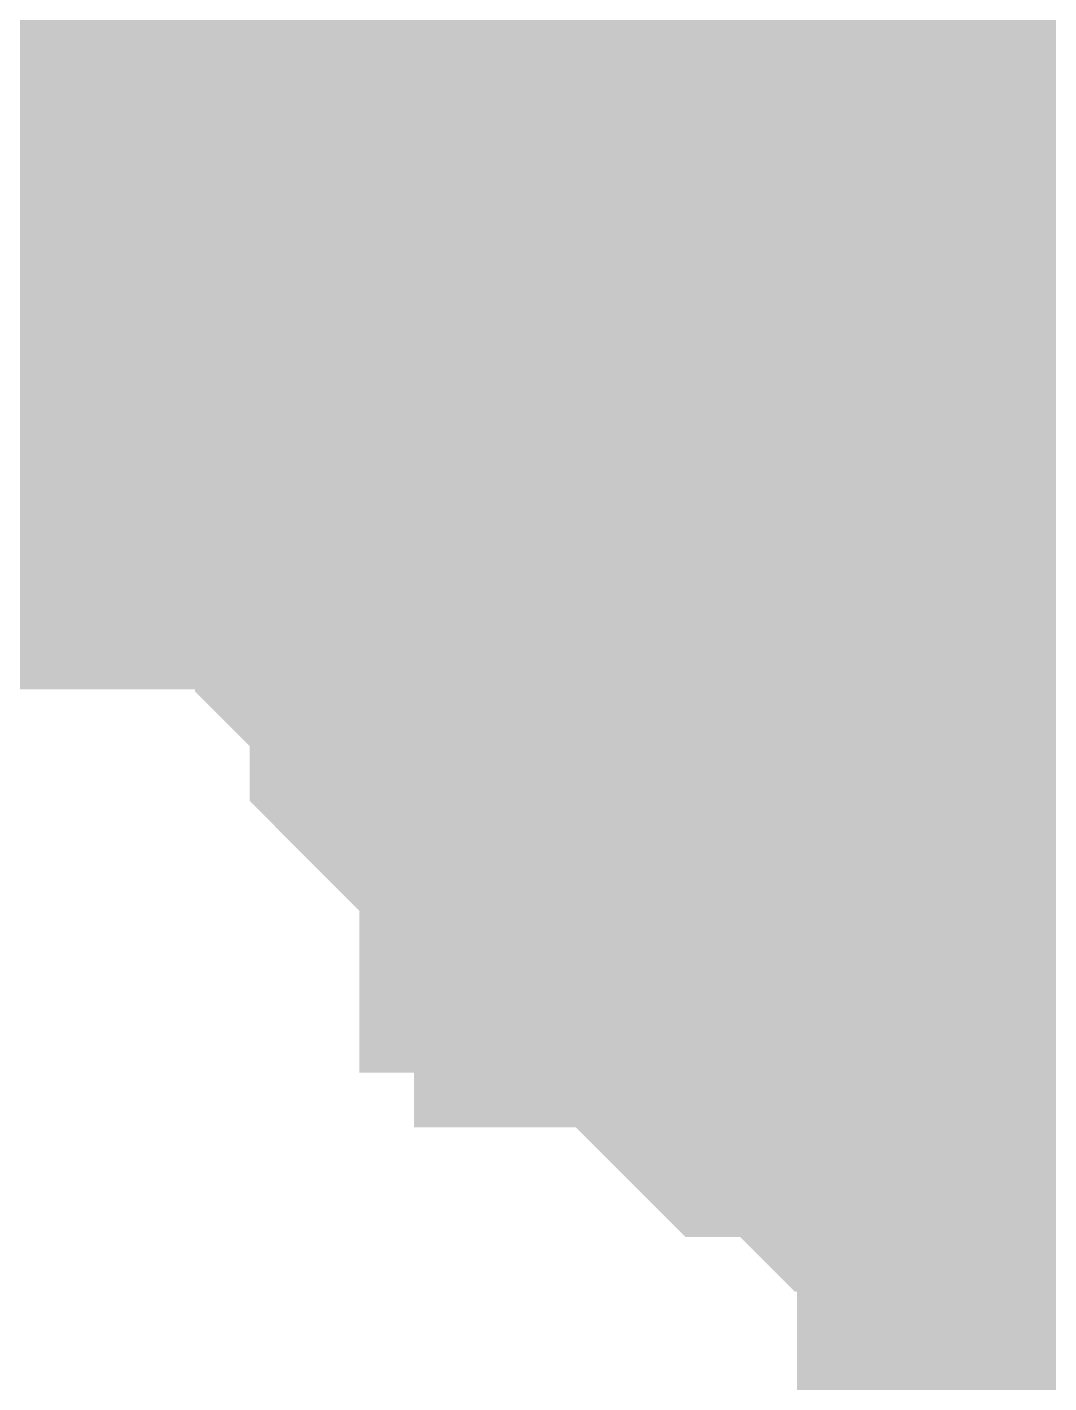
# Model space of a CAD drawing. Header units: inches. Extents: x 0 to 841, y 0 to 594.
# Drawn here: x 759.011 to 759.849, y 399.054 to 400.166 of the extents above; entities that cross this region are included whole.
import ezdxf

# ---------------------------------------------------------------- set-up
doc = ezdxf.new("R2010")
doc.units = ezdxf.units.IN
doc.layers.add('Sheet', color=255, linetype='Continuous')

msp = doc.modelspace()

# ---------------------------------------------------------------- linework, layer by layer
at = {"layer": 'Sheet'}
for points in [[(759.2536, 399.9977, 0.2997, 0.2997, 0), (759.2536, 400.0427, 0.2997, 0.2997, 0), (759.2536, 400.0876, 0.2997, 0.2997, 0), (759.2536, 400.0876, 0.2997, 0.2997, 0), (759.2536, 400.1325, 0.2997, 0.2997, 0), (759.2536, 400.1774, 0.2997, 0.2997, 0), (759.2985, 400.2223, 0.2997, 0.2997, 0), (759.2985, 400.2672, 0.2997, 0.2997, 0), (759.2985, 400.2672, 0.2997, 0.2997, 0), (759.3434, 400.3122, 0.2997, 0.2997, 0), (759.3434, 400.3571, 0.2997, 0.2997, 0)], [(759.2536, 399.9977, 0.2997, 0.2997, 0), (759.2536, 400.0427, 0.2997, 0.2997, 0), (759.2536, 400.0876, 0.2997, 0.2997, 0), (759.2536, 400.0876, 0.2997, 0.2997, 0), (759.2536, 400.1325, 0.2997, 0.2997, 0), (759.2536, 400.1774, 0.2997, 0.2997, 0), (759.2985, 400.2223, 0.2997, 0.2997, 0), (759.2985, 400.2672, 0.2997, 0.2997, 0), (759.2985, 400.2672, 0.2997, 0.2997, 0), (759.3434, 400.3122, 0.2997, 0.2997, 0), (759.3434, 400.3571, 0.2997, 0.2997, 0)], [(759.2536, 399.9977, 0.2997, 0.2997, 0), (759.2536, 400.0427, 0.2997, 0.2997, 0), (759.2536, 400.0876, 0.2997, 0.2997, 0), (759.2536, 400.0876, 0.2997, 0.2997, 0), (759.2536, 400.1325, 0.2997, 0.2997, 0), (759.2536, 400.1774, 0.2997, 0.2997, 0), (759.2985, 400.2223, 0.2997, 0.2997, 0), (759.2985, 400.2672, 0.2997, 0.2997, 0), (759.2985, 400.2672, 0.2997, 0.2997, 0), (759.3434, 400.3122, 0.2997, 0.2997, 0), (759.3434, 400.3571, 0.2997, 0.2997, 0)], [(759.4782, 399.9977, 0.2997, 0.2997, 0), (759.4782, 400.0427, 0.2997, 0.2997, 0), (759.4782, 400.0427, 0.2997, 0.2997, 0), (759.4782, 400.0876, 0.2997, 0.2997, 0), (759.4782, 400.0876, 0.2997, 0.2997, 0), (759.4782, 400.1325, 0.2997, 0.2997, 0), (759.5231, 400.1325, 0.2997, 0.2997, 0), (759.5231, 400.1774, 0.2997, 0.2997, 0), (759.5231, 400.1774, 0.2997, 0.2997, 0), (759.5231, 400.2223, 0.2997, 0.2997, 0), (759.5231, 400.2223, 0.2997, 0.2997, 0), (759.568, 400.2672, 0.2997, 0.2997, 0), (759.568, 400.2672, 0.2997, 0.2997, 0), (759.568, 400.3122, 0.2997, 0.2997, 0), (759.6129, 400.3122, 0.2997, 0.2997, 0), (759.6129, 400.3122, 0.2997, 0.2997, 0), (759.6129, 400.3571, 0.2997, 0.2997, 0)], [(759.4782, 399.9977, 0.2997, 0.2997, 0), (759.4782, 400.0427, 0.2997, 0.2997, 0), (759.4782, 400.0427, 0.2997, 0.2997, 0), (759.4782, 400.0876, 0.2997, 0.2997, 0), (759.4782, 400.0876, 0.2997, 0.2997, 0), (759.4782, 400.1325, 0.2997, 0.2997, 0), (759.5231, 400.1325, 0.2997, 0.2997, 0), (759.5231, 400.1774, 0.2997, 0.2997, 0), (759.5231, 400.1774, 0.2997, 0.2997, 0), (759.5231, 400.2223, 0.2997, 0.2997, 0), (759.5231, 400.2223, 0.2997, 0.2997, 0), (759.568, 400.2672, 0.2997, 0.2997, 0), (759.568, 400.2672, 0.2997, 0.2997, 0), (759.568, 400.3122, 0.2997, 0.2997, 0), (759.6129, 400.3122, 0.2997, 0.2997, 0), (759.6129, 400.3122, 0.2997, 0.2997, 0), (759.6129, 400.3571, 0.2997, 0.2997, 0)], [(752.5162, 399.9977, 0.7493, 0.7493, 0), (760.0171, 399.9977, 0.7493, 0.7493, 0), (775.019, 399.9977, 0.7493, 0.7493, 0)], [(760.0171, 399.9977, 0.7493, 0.7493, 0), (760.0171, 394.4728, 0.7493, 0.7493, 0)], [(759.2536, 399.9977, 0.0991, 0.0991, 0), (759.2536, 400.0427, 0.0991, 0.0991, 0), (759.2536, 400.0876, 0.0991, 0.0991, 0), (759.2536, 400.0876, 0.0991, 0.0991, 0), (759.2536, 400.1325, 0.0991, 0.0991, 0), (759.2536, 400.1774, 0.0991, 0.0991, 0), (759.2985, 400.2223, 0.0991, 0.0991, 0)], [(759.2536, 399.9977, 0.0991, 0.0991, 0), (759.2536, 400.0427, 0.0991, 0.0991, 0), (759.2536, 400.0876, 0.0991, 0.0991, 0), (759.2536, 400.0876, 0.0991, 0.0991, 0), (759.2536, 400.1325, 0.0991, 0.0991, 0), (759.2536, 400.1774, 0.0991, 0.0991, 0), (759.2985, 400.2223, 0.0991, 0.0991, 0)], [(759.2536, 399.9977, 0.0991, 0.0991, 0), (759.2536, 400.0427, 0.0991, 0.0991, 0), (759.2536, 400.0876, 0.0991, 0.0991, 0), (759.2536, 400.0876, 0.0991, 0.0991, 0), (759.2536, 400.1325, 0.0991, 0.0991, 0), (759.2536, 400.1774, 0.0991, 0.0991, 0), (759.2985, 400.2223, 0.0991, 0.0991, 0)], [(759.4782, 399.9977, 0.0991, 0.0991, 0), (759.4782, 400.0427, 0.0991, 0.0991, 0), (759.4782, 400.0427, 0.0991, 0.0991, 0), (759.4782, 400.0876, 0.0991, 0.0991, 0), (759.4782, 400.0876, 0.0991, 0.0991, 0), (759.4782, 400.1325, 0.0991, 0.0991, 0), (759.5231, 400.1325, 0.0991, 0.0991, 0), (759.5231, 400.1774, 0.0991, 0.0991, 0), (759.5231, 400.1774, 0.0991, 0.0991, 0), (759.5231, 400.2223, 0.0991, 0.0991, 0)], [(759.4782, 399.9977, 0.0991, 0.0991, 0), (759.4782, 400.0427, 0.0991, 0.0991, 0), (759.4782, 400.0427, 0.0991, 0.0991, 0), (759.4782, 400.0876, 0.0991, 0.0991, 0), (759.4782, 400.0876, 0.0991, 0.0991, 0), (759.4782, 400.1325, 0.0991, 0.0991, 0), (759.5231, 400.1325, 0.0991, 0.0991, 0), (759.5231, 400.1774, 0.0991, 0.0991, 0), (759.5231, 400.1774, 0.0991, 0.0991, 0), (759.5231, 400.2223, 0.0991, 0.0991, 0)], [(760.0171, 399.2341, 0.2997, 0.2997, 0), (759.9722, 399.2341, 0.2997, 0.2997, 0), (759.9273, 399.2341, 0.2997, 0.2997, 0), (759.8824, 399.2341, 0.2997, 0.2997, 0), (759.8375, 399.2341, 0.2997, 0.2997, 0), (759.8375, 399.2341, 0.2997, 0.2997, 0), (759.7926, 399.279, 0.2997, 0.2997, 0), (759.7476, 399.279, 0.2997, 0.2997, 0), (759.7027, 399.279, 0.2997, 0.2997, 0), (759.6578, 399.324, 0.2997, 0.2997, 0), (759.6578, 399.324, 0.2997, 0.2997, 0), (759.6129, 399.324, 0.2997, 0.2997, 0), (759.568, 399.3689, 0.2997, 0.2997, 0), (759.568, 399.3689, 0.2997, 0.2997, 0), (759.5231, 399.4138, 0.2997, 0.2997, 0), (759.4782, 399.4138, 0.2997, 0.2997, 0), (759.4782, 399.4587, 0.2997, 0.2997, 0), (759.4332, 399.4587, 0.2997, 0.2997, 0), (759.4332, 399.5036, 0.2997, 0.2997, 0), (759.3883, 399.5485, 0.2997, 0.2997, 0), (759.3883, 399.5485, 0.2997, 0.2997, 0), (759.3434, 399.5935, 0.2997, 0.2997, 0), (759.3434, 399.6384, 0.2997, 0.2997, 0), (759.3434, 399.6384, 0.2997, 0.2997, 0), (759.2985, 399.6833, 0.2997, 0.2997, 0), (759.2985, 399.7282, 0.2997, 0.2997, 0), (759.2985, 399.7731, 0.2997, 0.2997, 0), (759.2536, 399.8181, 0.2997, 0.2997, 0), (759.2536, 399.8181, 0.2997, 0.2997, 0), (759.2536, 399.863, 0.2997, 0.2997, 0), (759.2536, 399.9079, 0.2997, 0.2997, 0), (759.2536, 399.9528, 0.2997, 0.2997, 0), (759.2536, 399.9977, 0.2997, 0.2997, 0)], [(759.2536, 399.9977, 0.2997, 0.2997, 0), (759.2536, 399.9977, 0.2997, 0.2997, 0)], [(760.0171, 399.2341, 0.2997, 0.2997, 0), (759.9722, 399.2341, 0.2997, 0.2997, 0), (759.9273, 399.2341, 0.2997, 0.2997, 0), (759.8824, 399.2341, 0.2997, 0.2997, 0), (759.8375, 399.2341, 0.2997, 0.2997, 0), (759.8375, 399.2341, 0.2997, 0.2997, 0), (759.7926, 399.279, 0.2997, 0.2997, 0), (759.7476, 399.279, 0.2997, 0.2997, 0), (759.7027, 399.279, 0.2997, 0.2997, 0), (759.6578, 399.324, 0.2997, 0.2997, 0), (759.6578, 399.324, 0.2997, 0.2997, 0), (759.6129, 399.324, 0.2997, 0.2997, 0), (759.568, 399.3689, 0.2997, 0.2997, 0), (759.568, 399.3689, 0.2997, 0.2997, 0), (759.5231, 399.4138, 0.2997, 0.2997, 0), (759.4782, 399.4138, 0.2997, 0.2997, 0), (759.4782, 399.4587, 0.2997, 0.2997, 0), (759.4332, 399.4587, 0.2997, 0.2997, 0), (759.4332, 399.5036, 0.2997, 0.2997, 0), (759.3883, 399.5485, 0.2997, 0.2997, 0), (759.3883, 399.5485, 0.2997, 0.2997, 0), (759.3434, 399.5935, 0.2997, 0.2997, 0), (759.3434, 399.6384, 0.2997, 0.2997, 0), (759.3434, 399.6384, 0.2997, 0.2997, 0), (759.2985, 399.6833, 0.2997, 0.2997, 0), (759.2985, 399.7282, 0.2997, 0.2997, 0), (759.2985, 399.7731, 0.2997, 0.2997, 0), (759.2536, 399.8181, 0.2997, 0.2997, 0), (759.2536, 399.8181, 0.2997, 0.2997, 0), (759.2536, 399.863, 0.2997, 0.2997, 0), (759.2536, 399.9079, 0.2997, 0.2997, 0), (759.2536, 399.9528, 0.2997, 0.2997, 0), (759.2536, 399.9977, 0.2997, 0.2997, 0)], [(759.2536, 399.9977, 0.2997, 0.2997, 0), (759.2536, 399.9977, 0.2997, 0.2997, 0)], [(760.0171, 399.2341, 0.2997, 0.2997, 0), (759.9722, 399.2341, 0.2997, 0.2997, 0), (759.9273, 399.2341, 0.2997, 0.2997, 0), (759.8824, 399.2341, 0.2997, 0.2997, 0), (759.8375, 399.2341, 0.2997, 0.2997, 0), (759.8375, 399.2341, 0.2997, 0.2997, 0), (759.7926, 399.279, 0.2997, 0.2997, 0), (759.7476, 399.279, 0.2997, 0.2997, 0), (759.7027, 399.279, 0.2997, 0.2997, 0), (759.6578, 399.324, 0.2997, 0.2997, 0), (759.6578, 399.324, 0.2997, 0.2997, 0), (759.6129, 399.324, 0.2997, 0.2997, 0), (759.568, 399.3689, 0.2997, 0.2997, 0), (759.568, 399.3689, 0.2997, 0.2997, 0), (759.5231, 399.4138, 0.2997, 0.2997, 0), (759.4782, 399.4138, 0.2997, 0.2997, 0), (759.4782, 399.4587, 0.2997, 0.2997, 0), (759.4332, 399.4587, 0.2997, 0.2997, 0), (759.4332, 399.5036, 0.2997, 0.2997, 0), (759.3883, 399.5485, 0.2997, 0.2997, 0), (759.3883, 399.5485, 0.2997, 0.2997, 0), (759.3434, 399.5935, 0.2997, 0.2997, 0), (759.3434, 399.6384, 0.2997, 0.2997, 0), (759.3434, 399.6384, 0.2997, 0.2997, 0), (759.2985, 399.6833, 0.2997, 0.2997, 0), (759.2985, 399.7282, 0.2997, 0.2997, 0), (759.2985, 399.7731, 0.2997, 0.2997, 0), (759.2536, 399.8181, 0.2997, 0.2997, 0), (759.2536, 399.8181, 0.2997, 0.2997, 0), (759.2536, 399.863, 0.2997, 0.2997, 0), (759.2536, 399.9079, 0.2997, 0.2997, 0), (759.2536, 399.9528, 0.2997, 0.2997, 0), (759.2536, 399.9977, 0.2997, 0.2997, 0)], [(759.2536, 399.9977, 0.2997, 0.2997, 0), (759.2536, 399.9977, 0.2997, 0.2997, 0)], [(760.0171, 399.4587, 0.2997, 0.2997, 0), (759.9722, 399.4587, 0.2997, 0.2997, 0), (759.9722, 399.4587, 0.2997, 0.2997, 0), (759.9273, 399.4587, 0.2997, 0.2997, 0), (759.8824, 399.4587, 0.2997, 0.2997, 0), (759.8824, 399.4587, 0.2997, 0.2997, 0), (759.8375, 399.5036, 0.2997, 0.2997, 0), (759.8375, 399.5036, 0.2997, 0.2997, 0), (759.7926, 399.5036, 0.2997, 0.2997, 0), (759.7926, 399.5036, 0.2997, 0.2997, 0), (759.7476, 399.5036, 0.2997, 0.2997, 0), (759.7476, 399.5485, 0.2997, 0.2997, 0), (759.7027, 399.5485, 0.2997, 0.2997, 0), (759.7027, 399.5485, 0.2997, 0.2997, 0), (759.6578, 399.5935, 0.2997, 0.2997, 0), (759.6578, 399.5935, 0.2997, 0.2997, 0), (759.6129, 399.5935, 0.2997, 0.2997, 0), (759.6129, 399.6384, 0.2997, 0.2997, 0), (759.6129, 399.6384, 0.2997, 0.2997, 0), (759.568, 399.6833, 0.2997, 0.2997, 0), (759.568, 399.6833, 0.2997, 0.2997, 0), (759.568, 399.7282, 0.2997, 0.2997, 0), (759.5231, 399.7282, 0.2997, 0.2997, 0), (759.5231, 399.7731, 0.2997, 0.2997, 0), (759.5231, 399.7731, 0.2997, 0.2997, 0), (759.5231, 399.8181, 0.2997, 0.2997, 0), (759.5231, 399.8181, 0.2997, 0.2997, 0), (759.4782, 399.863, 0.2997, 0.2997, 0), (759.4782, 399.863, 0.2997, 0.2997, 0), (759.4782, 399.9079, 0.2997, 0.2997, 0), (759.4782, 399.9528, 0.2997, 0.2997, 0), (759.4782, 399.9528, 0.2997, 0.2997, 0), (759.4782, 399.9977, 0.2997, 0.2997, 0)], [(759.4782, 399.9977, 0.2997, 0.2997, 0), (759.4782, 399.9977, 0.2997, 0.2997, 0)], [(760.0171, 399.4587, 0.2997, 0.2997, 0), (759.9722, 399.4587, 0.2997, 0.2997, 0), (759.9722, 399.4587, 0.2997, 0.2997, 0), (759.9273, 399.4587, 0.2997, 0.2997, 0), (759.8824, 399.4587, 0.2997, 0.2997, 0), (759.8824, 399.4587, 0.2997, 0.2997, 0), (759.8375, 399.5036, 0.2997, 0.2997, 0), (759.8375, 399.5036, 0.2997, 0.2997, 0), (759.7926, 399.5036, 0.2997, 0.2997, 0), (759.7926, 399.5036, 0.2997, 0.2997, 0), (759.7476, 399.5036, 0.2997, 0.2997, 0), (759.7476, 399.5485, 0.2997, 0.2997, 0), (759.7027, 399.5485, 0.2997, 0.2997, 0), (759.7027, 399.5485, 0.2997, 0.2997, 0), (759.6578, 399.5935, 0.2997, 0.2997, 0), (759.6578, 399.5935, 0.2997, 0.2997, 0), (759.6129, 399.5935, 0.2997, 0.2997, 0), (759.6129, 399.6384, 0.2997, 0.2997, 0), (759.6129, 399.6384, 0.2997, 0.2997, 0), (759.568, 399.6833, 0.2997, 0.2997, 0), (759.568, 399.6833, 0.2997, 0.2997, 0), (759.568, 399.7282, 0.2997, 0.2997, 0), (759.5231, 399.7282, 0.2997, 0.2997, 0), (759.5231, 399.7731, 0.2997, 0.2997, 0), (759.5231, 399.7731, 0.2997, 0.2997, 0), (759.5231, 399.8181, 0.2997, 0.2997, 0), (759.5231, 399.8181, 0.2997, 0.2997, 0), (759.4782, 399.863, 0.2997, 0.2997, 0), (759.4782, 399.863, 0.2997, 0.2997, 0), (759.4782, 399.9079, 0.2997, 0.2997, 0), (759.4782, 399.9528, 0.2997, 0.2997, 0), (759.4782, 399.9528, 0.2997, 0.2997, 0), (759.4782, 399.9977, 0.2997, 0.2997, 0)], [(759.4782, 399.9977, 0.2997, 0.2997, 0), (759.4782, 399.9977, 0.2997, 0.2997, 0)], [(759.9273, 399.2341, 0.0991, 0.0991, 0), (759.8824, 399.2341, 0.0991, 0.0991, 0), (759.8375, 399.2341, 0.0991, 0.0991, 0), (759.8375, 399.2341, 0.0991, 0.0991, 0), (759.7926, 399.279, 0.0991, 0.0991, 0), (759.7476, 399.279, 0.0991, 0.0991, 0), (759.7027, 399.279, 0.0991, 0.0991, 0), (759.6578, 399.324, 0.0991, 0.0991, 0), (759.6578, 399.324, 0.0991, 0.0991, 0), (759.6129, 399.324, 0.0991, 0.0991, 0), (759.568, 399.3689, 0.0991, 0.0991, 0), (759.568, 399.3689, 0.0991, 0.0991, 0), (759.5231, 399.4138, 0.0991, 0.0991, 0), (759.4782, 399.4138, 0.0991, 0.0991, 0), (759.4782, 399.4587, 0.0991, 0.0991, 0), (759.4332, 399.4587, 0.0991, 0.0991, 0), (759.4332, 399.5036, 0.0991, 0.0991, 0), (759.3883, 399.5485, 0.0991, 0.0991, 0), (759.3883, 399.5485, 0.0991, 0.0991, 0), (759.3434, 399.5935, 0.0991, 0.0991, 0), (759.3434, 399.6384, 0.0991, 0.0991, 0), (759.3434, 399.6384, 0.0991, 0.0991, 0), (759.2985, 399.6833, 0.0991, 0.0991, 0), (759.2985, 399.7282, 0.0991, 0.0991, 0), (759.2985, 399.7731, 0.0991, 0.0991, 0), (759.2536, 399.8181, 0.0991, 0.0991, 0), (759.2536, 399.8181, 0.0991, 0.0991, 0), (759.2536, 399.863, 0.0991, 0.0991, 0), (759.2536, 399.9079, 0.0991, 0.0991, 0), (759.2536, 399.9528, 0.0991, 0.0991, 0), (759.2536, 399.9977, 0.0991, 0.0991, 0)], [(759.2536, 399.9977, 0.0991, 0.0991, 0), (759.2536, 399.9977, 0.0991, 0.0991, 0)], [(759.9273, 399.2341, 0.0991, 0.0991, 0), (759.8824, 399.2341, 0.0991, 0.0991, 0), (759.8375, 399.2341, 0.0991, 0.0991, 0), (759.8375, 399.2341, 0.0991, 0.0991, 0), (759.7926, 399.279, 0.0991, 0.0991, 0), (759.7476, 399.279, 0.0991, 0.0991, 0), (759.7027, 399.279, 0.0991, 0.0991, 0), (759.6578, 399.324, 0.0991, 0.0991, 0), (759.6578, 399.324, 0.0991, 0.0991, 0), (759.6129, 399.324, 0.0991, 0.0991, 0), (759.568, 399.3689, 0.0991, 0.0991, 0), (759.568, 399.3689, 0.0991, 0.0991, 0), (759.5231, 399.4138, 0.0991, 0.0991, 0), (759.4782, 399.4138, 0.0991, 0.0991, 0), (759.4782, 399.4587, 0.0991, 0.0991, 0), (759.4332, 399.4587, 0.0991, 0.0991, 0), (759.4332, 399.5036, 0.0991, 0.0991, 0), (759.3883, 399.5485, 0.0991, 0.0991, 0), (759.3883, 399.5485, 0.0991, 0.0991, 0), (759.3434, 399.5935, 0.0991, 0.0991, 0), (759.3434, 399.6384, 0.0991, 0.0991, 0), (759.3434, 399.6384, 0.0991, 0.0991, 0), (759.2985, 399.6833, 0.0991, 0.0991, 0), (759.2985, 399.7282, 0.0991, 0.0991, 0), (759.2985, 399.7731, 0.0991, 0.0991, 0), (759.2536, 399.8181, 0.0991, 0.0991, 0), (759.2536, 399.8181, 0.0991, 0.0991, 0), (759.2536, 399.863, 0.0991, 0.0991, 0), (759.2536, 399.9079, 0.0991, 0.0991, 0), (759.2536, 399.9528, 0.0991, 0.0991, 0), (759.2536, 399.9977, 0.0991, 0.0991, 0)], [(759.2536, 399.9977, 0.0991, 0.0991, 0), (759.2536, 399.9977, 0.0991, 0.0991, 0)], [(759.9273, 399.2341, 0.0991, 0.0991, 0), (759.8824, 399.2341, 0.0991, 0.0991, 0), (759.8375, 399.2341, 0.0991, 0.0991, 0), (759.8375, 399.2341, 0.0991, 0.0991, 0), (759.7926, 399.279, 0.0991, 0.0991, 0), (759.7476, 399.279, 0.0991, 0.0991, 0), (759.7027, 399.279, 0.0991, 0.0991, 0), (759.6578, 399.324, 0.0991, 0.0991, 0), (759.6578, 399.324, 0.0991, 0.0991, 0), (759.6129, 399.324, 0.0991, 0.0991, 0), (759.568, 399.3689, 0.0991, 0.0991, 0), (759.568, 399.3689, 0.0991, 0.0991, 0), (759.5231, 399.4138, 0.0991, 0.0991, 0), (759.4782, 399.4138, 0.0991, 0.0991, 0), (759.4782, 399.4587, 0.0991, 0.0991, 0), (759.4332, 399.4587, 0.0991, 0.0991, 0), (759.4332, 399.5036, 0.0991, 0.0991, 0), (759.3883, 399.5485, 0.0991, 0.0991, 0), (759.3883, 399.5485, 0.0991, 0.0991, 0), (759.3434, 399.5935, 0.0991, 0.0991, 0), (759.3434, 399.6384, 0.0991, 0.0991, 0), (759.3434, 399.6384, 0.0991, 0.0991, 0), (759.2985, 399.6833, 0.0991, 0.0991, 0), (759.2985, 399.7282, 0.0991, 0.0991, 0), (759.2985, 399.7731, 0.0991, 0.0991, 0), (759.2536, 399.8181, 0.0991, 0.0991, 0), (759.2536, 399.8181, 0.0991, 0.0991, 0), (759.2536, 399.863, 0.0991, 0.0991, 0), (759.2536, 399.9079, 0.0991, 0.0991, 0), (759.2536, 399.9528, 0.0991, 0.0991, 0), (759.2536, 399.9977, 0.0991, 0.0991, 0)], [(759.2536, 399.9977, 0.0991, 0.0991, 0), (759.2536, 399.9977, 0.0991, 0.0991, 0)], [(759.9273, 399.4587, 0.0991, 0.0991, 0), (759.8824, 399.4587, 0.0991, 0.0991, 0), (759.8824, 399.4587, 0.0991, 0.0991, 0), (759.8375, 399.5036, 0.0991, 0.0991, 0), (759.8375, 399.5036, 0.0991, 0.0991, 0), (759.7926, 399.5036, 0.0991, 0.0991, 0), (759.7926, 399.5036, 0.0991, 0.0991, 0), (759.7476, 399.5036, 0.0991, 0.0991, 0), (759.7476, 399.5485, 0.0991, 0.0991, 0), (759.7027, 399.5485, 0.0991, 0.0991, 0), (759.7027, 399.5485, 0.0991, 0.0991, 0), (759.6578, 399.5935, 0.0991, 0.0991, 0), (759.6578, 399.5935, 0.0991, 0.0991, 0), (759.6129, 399.5935, 0.0991, 0.0991, 0), (759.6129, 399.6384, 0.0991, 0.0991, 0), (759.6129, 399.6384, 0.0991, 0.0991, 0), (759.568, 399.6833, 0.0991, 0.0991, 0), (759.568, 399.6833, 0.0991, 0.0991, 0), (759.568, 399.7282, 0.0991, 0.0991, 0), (759.5231, 399.7282, 0.0991, 0.0991, 0), (759.5231, 399.7731, 0.0991, 0.0991, 0), (759.5231, 399.7731, 0.0991, 0.0991, 0), (759.5231, 399.8181, 0.0991, 0.0991, 0), (759.5231, 399.8181, 0.0991, 0.0991, 0), (759.4782, 399.863, 0.0991, 0.0991, 0), (759.4782, 399.863, 0.0991, 0.0991, 0), (759.4782, 399.9079, 0.0991, 0.0991, 0), (759.4782, 399.9528, 0.0991, 0.0991, 0), (759.4782, 399.9528, 0.0991, 0.0991, 0), (759.4782, 399.9977, 0.0991, 0.0991, 0)], [(759.4782, 399.9977, 0.0991, 0.0991, 0), (759.4782, 399.9977, 0.0991, 0.0991, 0)], [(759.9273, 399.4587, 0.0991, 0.0991, 0), (759.8824, 399.4587, 0.0991, 0.0991, 0), (759.8824, 399.4587, 0.0991, 0.0991, 0), (759.8375, 399.5036, 0.0991, 0.0991, 0), (759.8375, 399.5036, 0.0991, 0.0991, 0), (759.7926, 399.5036, 0.0991, 0.0991, 0), (759.7926, 399.5036, 0.0991, 0.0991, 0), (759.7476, 399.5036, 0.0991, 0.0991, 0), (759.7476, 399.5485, 0.0991, 0.0991, 0), (759.7027, 399.5485, 0.0991, 0.0991, 0), (759.7027, 399.5485, 0.0991, 0.0991, 0), (759.6578, 399.5935, 0.0991, 0.0991, 0), (759.6578, 399.5935, 0.0991, 0.0991, 0), (759.6129, 399.5935, 0.0991, 0.0991, 0), (759.6129, 399.6384, 0.0991, 0.0991, 0), (759.6129, 399.6384, 0.0991, 0.0991, 0), (759.568, 399.6833, 0.0991, 0.0991, 0), (759.568, 399.6833, 0.0991, 0.0991, 0), (759.568, 399.7282, 0.0991, 0.0991, 0), (759.5231, 399.7282, 0.0991, 0.0991, 0), (759.5231, 399.7731, 0.0991, 0.0991, 0), (759.5231, 399.7731, 0.0991, 0.0991, 0), (759.5231, 399.8181, 0.0991, 0.0991, 0), (759.5231, 399.8181, 0.0991, 0.0991, 0), (759.4782, 399.863, 0.0991, 0.0991, 0), (759.4782, 399.863, 0.0991, 0.0991, 0), (759.4782, 399.9079, 0.0991, 0.0991, 0), (759.4782, 399.9528, 0.0991, 0.0991, 0), (759.4782, 399.9528, 0.0991, 0.0991, 0), (759.4782, 399.9977, 0.0991, 0.0991, 0)], [(759.4782, 399.9977, 0.0991, 0.0991, 0), (759.4782, 399.9977, 0.0991, 0.0991, 0)]]:
    msp.add_lwpolyline(points, format="xyseb", dxfattribs=at)
msp.add_lwpolyline([(759.7459, 399.9996, 0.508, 0.508, 1), (760.2539, 399.9996, 0.508, 0.508, 1)], format="xyseb", close=True, dxfattribs=at)

doc.saveas('drawing.dxf')
